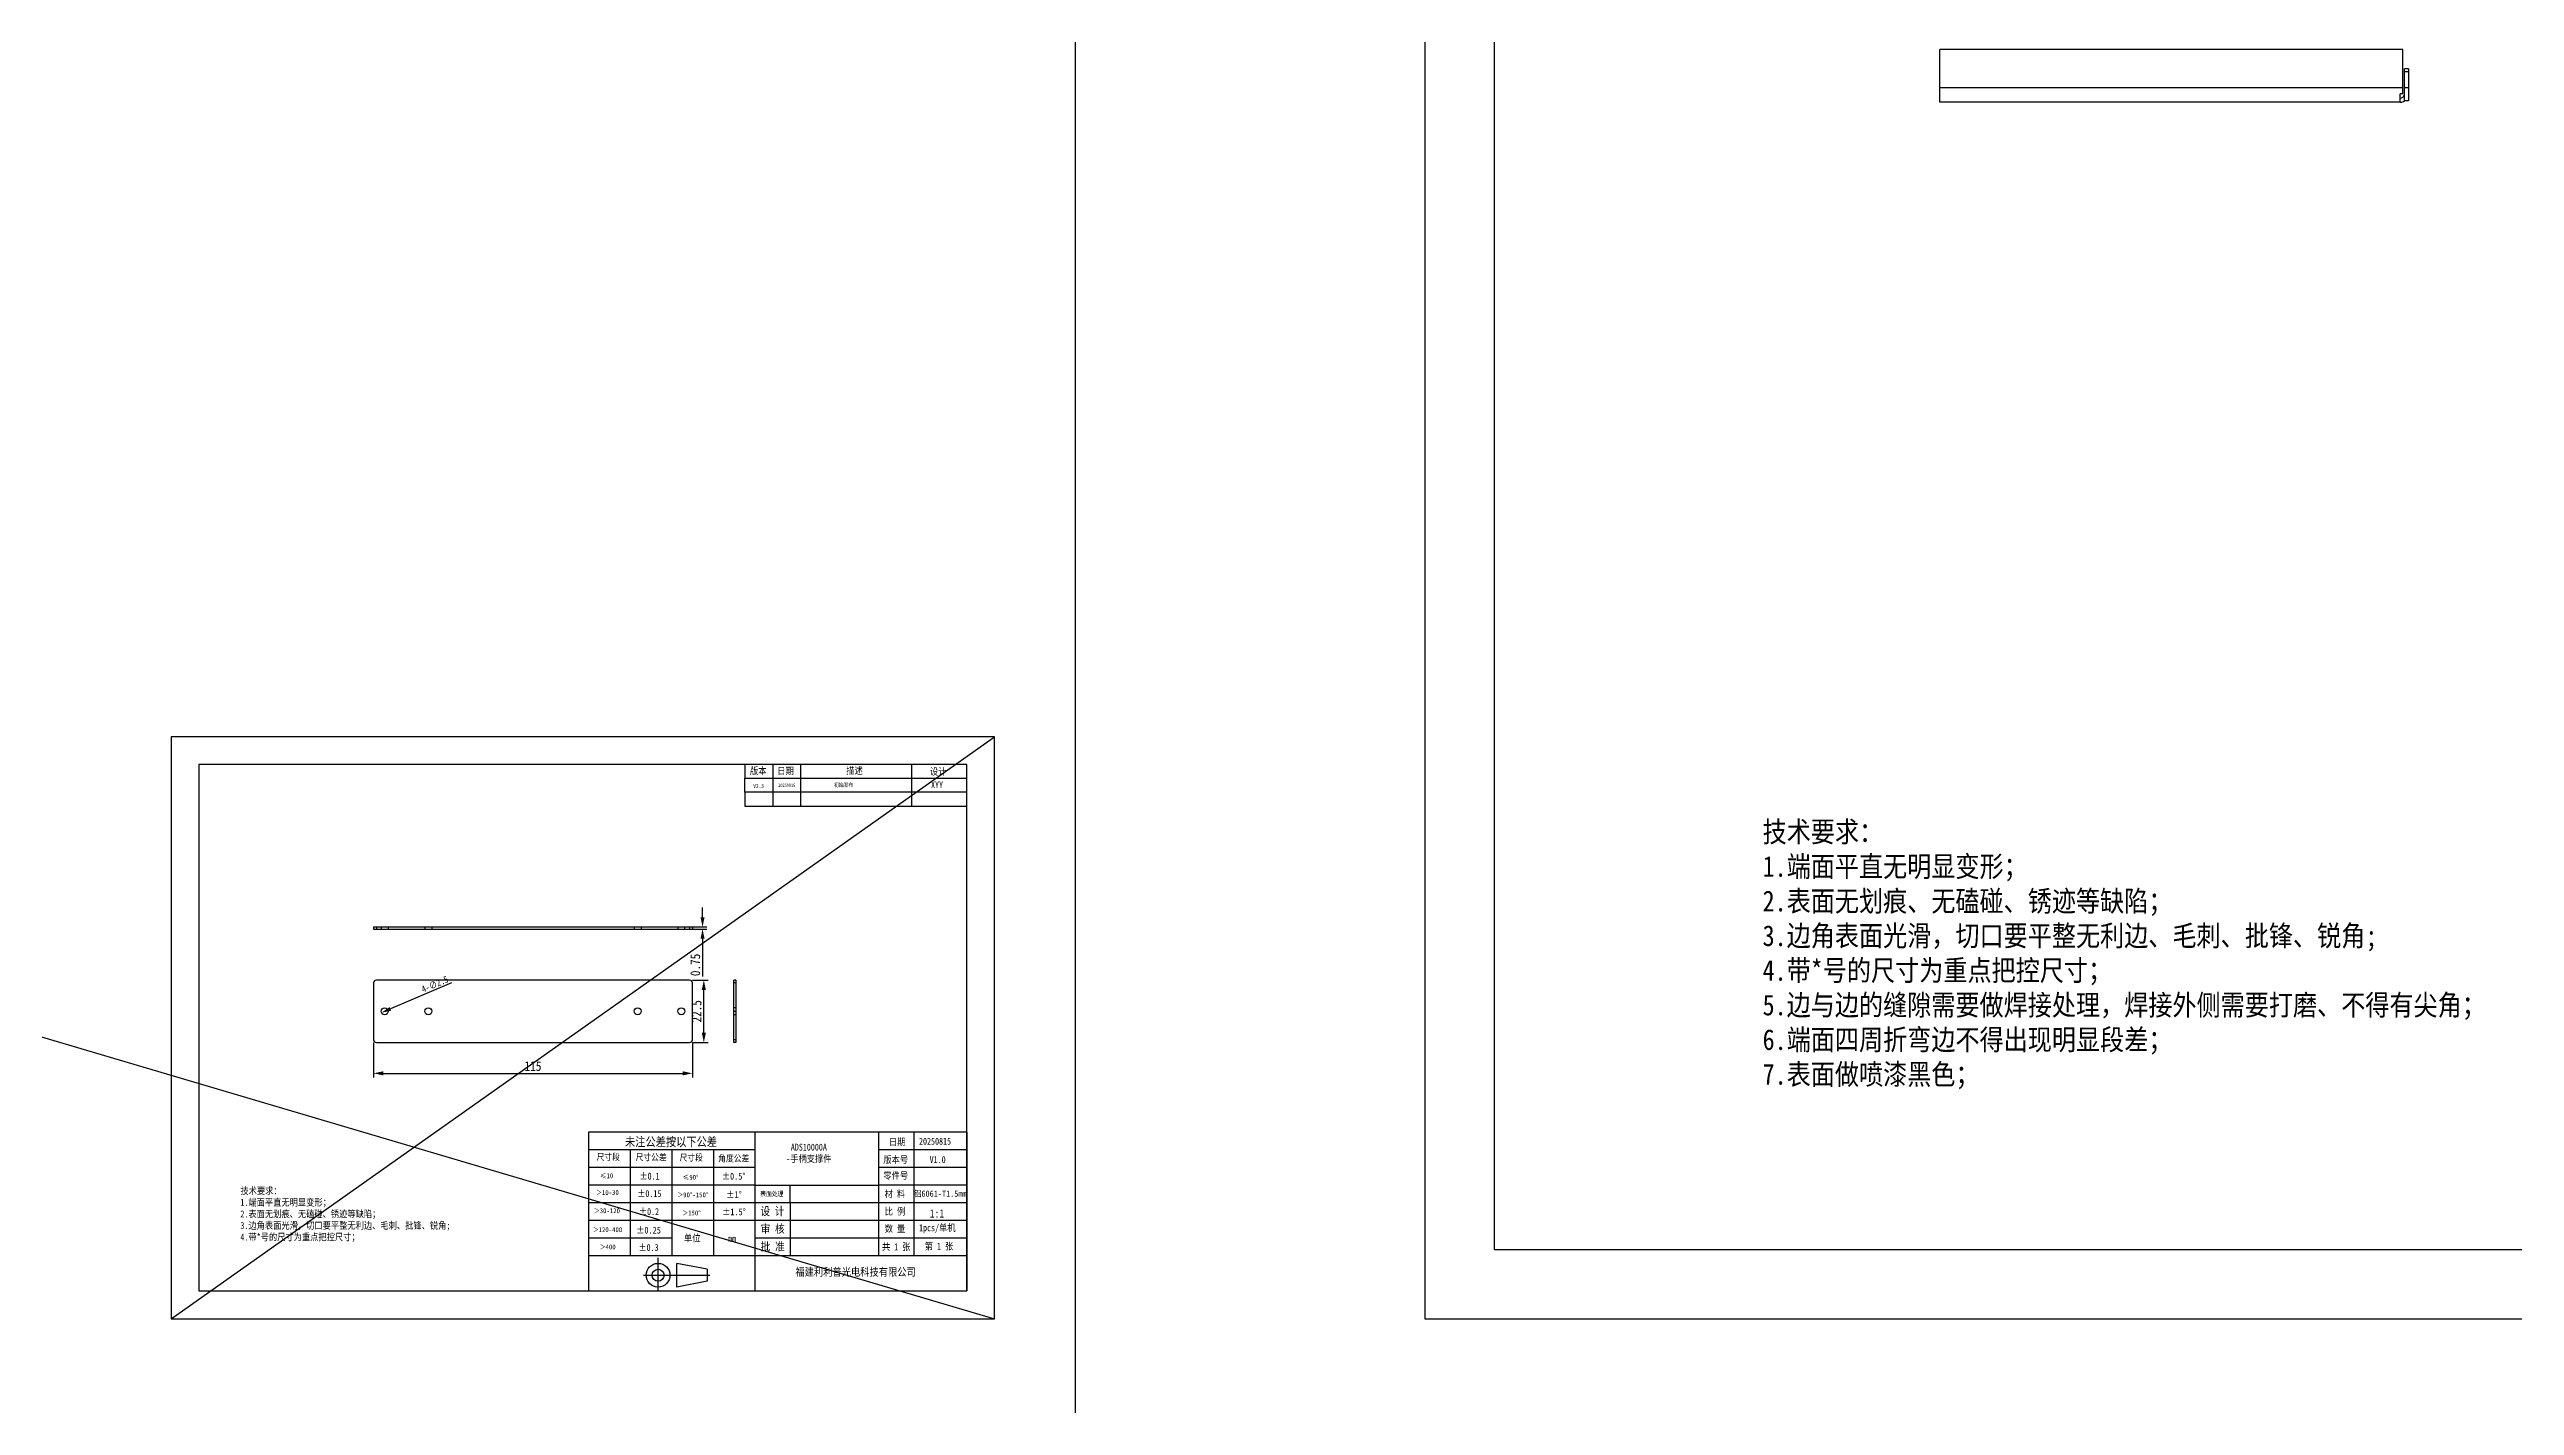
# Model space of a CAD drawing. Header units: millimetres. Extents: x -177 to 18421, y -5017 to 3255.
# Drawn here: x 3202 to 4091, y 1081 to 1570 of the extents above; entities that cross this region are included whole.
import ezdxf

# ---------------------------------------------------------------- set-up
doc = ezdxf.new("R2010")
doc.units = ezdxf.units.MM
doc.header["$LTSCALE"] = 46.255
doc.header["$PDMODE"] = 3
doc.header["$PDSIZE"] = 8
doc.linetypes.add('HIDDEN', pattern=[0.2, 0.1, -0.1])
doc.layers.get('0').update_dxf_attribs({"linetype": 'CONTINUOUS'})
doc.layers.get('Defpoints').update_dxf_attribs({"linetype": 'CONTINUOUS'})
doc.layers.add('DEFAULT_2', color=8, linetype='HIDDEN')
doc.styles.get("Standard").update_dxf_attribs({"font": 'txt', "width": 0.85})
doc.styles.add('TEXTSTYLE_1', font='gdt', dxfattribs={"width": 0.8})
doc.dimstyles.new('DIMSTYLE_1', dxfattribs={"dimtxt": 3.5, "dimasz": 3.5, "dimexe": 1.5, "dimexo": 1, "dimgap": 0.875, "dimtad": 1, "dimdsep": 46, "dimtxsty": 'Standard', "dimblk": '_FILLED', "dimcen": 0.09, "dimadec": 0, "dimazin": 0, "dimtp": 0.01, "dimtm": 0.01, "dimtfac": 1, "dimtofl": 0, "dimtmove": 0, "dimatfit": 3, "dimldrblk": '_FILLED', "dimfxl": 0, "dimtolj": 1, "dimarcsym": 0})
doc.dimstyles.new('DIMSTYLE_2', dxfattribs={"dimtxt": 2.5, "dimasz": 3.5, "dimexe": 1.5, "dimexo": 1, "dimtad": 1, "dimdsep": 46, "dimtxsty": 'Standard', "dimblk": '_FILLED', "dimcen": 0.09, "dimadec": 0, "dimazin": 0, "dimtp": 0.01, "dimtm": 0.01, "dimtfac": 1, "dimtofl": 0, "dimtmove": 0, "dimatfit": 3, "dimldrblk": '_FILLED', "dimfxl": 0, "dimtolj": 1, "dimarcsym": 0})

# ---------------------------------------------------------------- blocks, each defined once
blk = doc.blocks.new('_FILLED')
at = {"color": 0, "linetype": 'ByBlock'}
blk.add_solid([(0, 0), (-1, 0.21), (-1, -0.21)], dxfattribs=at)
blk = doc.blocks.new('*D17')
at = {"color": 0, "linetype": 'Continuous', "lineweight": -2, "transparency": 16777216}
for p, q in [((3319.13, 1211.66), (3319.13, 1199.03)), ((3434.13, 1211.66), (3434.13, 1199.03)), ((3322.63, 1200.53), (3430.63, 1200.53))]:
    blk.add_line(p, q, dxfattribs=at)
at = {"layer": 'Defpoints', "color": 0, "linetype": 'Continuous', "transparency": 16777216}
for p in [(3319.13, 1212.66), (3434.13, 1212.66), (3434.13, 1200.53)]:
    blk.add_point(p, dxfattribs=at)
at = {"color": 0, "linetype": 'Continuous', "lineweight": -2, "transparency": 16777216, "xscale": 3.5, "yscale": 3.5, "zscale": 3.5, "rotation": 180}
blk.add_blockref('_FILLED', (3319.13, 1200.53), dxfattribs=at)
at = {"color": 0, "linetype": 'Continuous', "lineweight": -2, "transparency": 16777216, "xscale": 3.5, "yscale": 3.5, "zscale": 3.5}
blk.add_blockref('_FILLED', (3434.13, 1200.53), dxfattribs=at)
at = {"color": 0, "linetype": 'Continuous', "transparency": 16777216, "insert": (3376.63, 1204.9), "char_height": 3.5, "width": 6.375, "attachment_point": 2}
blk.add_mtext('\\A1;115', dxfattribs=at)
blk = doc.blocks.new('*D18')
at = {"color": 0, "linetype": 'Continuous', "lineweight": -2, "transparency": 16777216}
for p, q in [((3434.13, 1234.16), (3439.75, 1234.16)), ((3438.25, 1215.16), (3438.25, 1230.66)), ((3434.13, 1211.66), (3439.75, 1211.66))]:
    blk.add_line(p, q, dxfattribs=at)
at = {"layer": 'Defpoints', "color": 0, "linetype": 'Continuous', "transparency": 16777216}
for p in [(3433.13, 1234.16), (3438.25, 1234.16), (3433.13, 1211.66)]:
    blk.add_point(p, dxfattribs=at)
at = {"color": 0, "linetype": 'Continuous', "lineweight": -2, "transparency": 16777216, "xscale": 3.5, "yscale": 3.5, "zscale": 3.5}
for p, rotation in [((3438.25, 1234.16), 90), ((3438.25, 1211.66), 270)]:
    blk.add_blockref('_FILLED', p, dxfattribs=dict(at, rotation=rotation))
at = {"color": 0, "linetype": 'Continuous', "transparency": 16777216, "insert": (3433.88, 1222.91), "char_height": 3.5, "width": 4.25, "attachment_point": 2, "rotation": 90}
blk.add_mtext('\\A1;22.5', dxfattribs=at)
blk = doc.blocks.new('*D19')
at = {"color": 0, "linetype": 'Continuous', "lineweight": -2, "transparency": 16777216}
for p, q in [((3437.78, 1256.85), (3437.78, 1260.35)), ((3434.13, 1253.35), (3439.28, 1253.35)), ((3434.13, 1252.6), (3439.28, 1252.6)), ((3437.78, 1249.1), (3437.78, 1235.42))]:
    blk.add_line(p, q, dxfattribs=at)
at = {"layer": 'Defpoints', "color": 0, "linetype": 'Continuous', "transparency": 16777216}
for p in [(3433.13, 1253.35), (3433.13, 1252.6), (3437.78, 1252.6)]:
    blk.add_point(p, dxfattribs=at)
at = {"color": 0, "linetype": 'Continuous', "lineweight": -2, "transparency": 16777216, "xscale": 3.5, "yscale": 3.5, "zscale": 3.5}
for p, rotation in [((3437.78, 1253.35), 270), ((3437.78, 1252.6), 90)]:
    blk.add_blockref('_FILLED', p, dxfattribs=dict(at, rotation=rotation))
at = {"color": 0, "linetype": 'Continuous', "transparency": 16777216, "insert": (3433.41, 1243.7), "char_height": 3.5, "width": 6.375, "attachment_point": 3, "rotation": 90}
blk.add_mtext('\\A1;0.75', dxfattribs=at)
blk = doc.blocks.new('*D20')
at = {"color": 0, "linetype": 'Continuous', "lineweight": -2, "transparency": 16777216}
blk.add_line((3347.24, 1233.24), (3325.2, 1223.8), dxfattribs=at)
at = {"layer": 'Defpoints', "color": 0, "linetype": 'Continuous', "transparency": 16777216}
for p in [(3321.98, 1222.42), (3324.28, 1223.4)]:
    blk.add_point(p, dxfattribs=at)
at = {"color": 0, "linetype": 'Continuous', "lineweight": -2, "transparency": 16777216, "xscale": 3.5, "yscale": 3.5, "zscale": 3.5, "rotation": 203.2043025470322}
blk.add_blockref('_FILLED', (3321.98, 1222.42), dxfattribs=at)
at = {"color": 0, "linetype": 'Continuous', "transparency": 16777216, "insert": (3336.09, 1231.86), "char_height": 2.5, "width": 9.7083, "attachment_point": 1, "rotation": 23.2043}
blk.add_mtext('\\A1;4-∅2.5', dxfattribs=at)

msp = doc.modelspace()

# ---------------------------------------------------------------- linework, layer by layer
for p, q in [((-176.891, 2211.998), (3543.087, 1111.998)), ((3246.087, 1111.998), (3543.087, 1321.998)), ((3463.087, 1311.998), (3463.087, 1296.998)), ((3473.087, 1311.998), (3473.087, 1296.998)), ((3513.087, 1311.998), (3513.087, 1296.998)), ((3533.087, 1179.265), (3396.688, 1179.265)), ((3396.688, 1179.265), (3396.688, 1121.998)), ((3456.688, 1179.265), (3456.688, 1121.998)), ((3501.208, 1179.265), (3501.208, 1134.724)), ((3513.998, 1179.265), (3513.998, 1134.936)), ((3533.087, 1179.265), (3533.087, 1121.998)), ((3456.688, 1172.902), (3396.688, 1172.902)), ((3456.688, 1166.539), (3396.688, 1166.539)), ((3411.688, 1172.902), (3411.688, 1134.733)), ((3426.688, 1172.902), (3426.688, 1134.733)), ((3441.688, 1172.902), (3441.688, 1134.733)), ((3533.087, 1172.902), (3501.208, 1172.902)), ((3533.087, 1166.539), (3501.208, 1166.539)), ((3456.688, 1160.176), (3396.688, 1160.176)), ((3456.688, 1160.176), (3501.208, 1160.176)), ((3469.414, 1153.813), (3469.414, 1160.176)), ((3533.087, 1160.176), (3501.208, 1160.176)), ((3456.688, 1153.813), (3396.688, 1153.813)), ((3533.087, 1147.45), (3396.688, 1147.45)), ((3533.087, 1153.813), (3456.688, 1153.813)), ((3469.414, 1153.813), (3469.414, 1134.724)), ((3426.688, 1141.096), (3396.688, 1141.096)), ((3533.087, 1141.087), (3456.688, 1141.087)), ((3456.688, 1134.733), (3396.688, 1134.733)), ((3439.499, 1129.814), (3428.474, 1131.959)), ((3439.499, 1129.814), (3439.499, 1125.523)), ((3533.087, 1134.724), (3456.688, 1134.724)), ((3396.688, 1121.998), (3533.087, 1121.998)), ((3439.499, 1125.523), (3428.474, 1123.378))]:
    msp.add_line(p, q)
at = {"color": 3, "linetype": 'Continuous'}
for p, q in [((4051.058, 1570.02), (3884.058, 1570.02)), ((3884.058, 1550.986), (3884.058, 1570.02)), ((4051.058, 1553.986), (4051.058, 1570.02)), ((4051.058, 1556.186), (3884.058, 1556.186)), ((4053.058, 1562.986), (4053.058, 1551.486)), ((4050.058, 1550.986), (3884.058, 1550.986)), ((4051.058, 1553.986), (4050.058, 1553.986)), ((4050.058, 1550.986), (4050.058, 1553.986)), ((3319.132, 1252.604), (3434.132, 1252.604)), ((3449.09, 1211.662), (3449.09, 1234.162))]:
    msp.add_line(p, q, dxfattribs=at)
at = {"color": 7, "linetype": 'Continuous'}
for p, q in [((4053.058, 1562.986), (4051.558, 1562.986)), ((4051.558, 1551.486), (4051.558, 1562.986)), ((4053.058, 1561.986), (4051.558, 1561.986)), ((4053.058, 1556.186), (4051.558, 1556.186)), ((4053.058, 1551.486), (4051.558, 1551.486)), ((3319.132, 1253.354), (3319.132, 1252.604)), ((3319.132, 1253.354), (3434.132, 1253.354)), ((3320.132, 1253.354), (3320.132, 1252.604)), ((3433.132, 1253.354), (3433.132, 1252.604)), ((3434.132, 1253.354), (3434.132, 1252.604)), ((3319.132, 1233.162), (3319.132, 1212.662)), ((3433.132, 1234.162), (3320.132, 1234.162)), ((3434.132, 1212.662), (3434.132, 1233.162)), ((3449.84, 1234.162), (3449.09, 1234.162)), ((3449.84, 1233.162), (3449.09, 1233.162)), ((3449.84, 1234.162), (3449.84, 1211.662)), ((3320.132, 1211.662), (3433.132, 1211.662)), ((3449.84, 1212.662), (3449.09, 1212.662)), ((3449.84, 1211.662), (3449.09, 1211.662))]:
    msp.add_line(p, q, dxfattribs=at)
at = {"lineweight": -3}
for p, q in [((3421.737, 1122.185), (3421.737, 1133.969)), ((3428.474, 1123.378), (3428.474, 1131.959)), ((3416.501, 1127.668), (3440.429, 1127.668))]:
    msp.add_line(p, q, dxfattribs=at)
msp.add_lwpolyline([(3572.303, 2835.974), (11895.066, 2835.974), (11895.066, -305.175), (3572.303, -305.175)], close=True)
at = {"color": 7, "linetype": 'Continuous'}
for points in [[(3698.242, 1111.998), (5248.242, 1111.998), (5248.242, 2211.998), (3698.242, 2211.998)], [(3723.242, 1136.998), (5223.242, 1136.998), (5223.242, 2186.998), (3723.242, 2186.998)], [(3246.087, 1111.998), (3543.087, 1111.998), (3543.087, 1321.998), (3246.087, 1321.998)], [(3256.087, 1121.998), (3533.087, 1121.998), (3533.087, 1311.998), (3256.087, 1311.998)]]:
    msp.add_lwpolyline(points, close=True, dxfattribs=at)
for points in [[(3533.087, 1301.998), (3453.087, 1301.998), (3453.087, 1296.998), (3533.087, 1296.998), (3533.087, 1311.998), (3453.087, 1311.998), (3453.087, 1306.998)], [(3453.087, 1301.998), (3453.087, 1306.998), (3533.087, 1306.998)]]:
    msp.add_lwpolyline(points)
for centre in [(3323.132, 1222.912), (3338.882, 1222.912), (3414.382, 1222.912), (3430.132, 1222.912)]:
    msp.add_circle(centre, 1.25, dxfattribs=at)
at = {"lineweight": -3}
for radius in [4.29, 2.145]:
    msp.add_circle((3421.737, 1127.668), radius, dxfattribs=at)
at = {"color": 7, "linetype": 'Continuous'}
for centre, radius, start, end in [((4050.058, 1553.986), 1.5, 270, 348.537168), ((3320.132, 1233.162), 1, 90, 180), ((3433.132, 1233.162), 1, 0, 90), ((3320.132, 1212.662), 1, 180, 270), ((3433.132, 1212.662), 1, 270, 0)]:
    msp.add_arc(centre, radius, start, end, dxfattribs=at)
at = {"color": 3, "linetype": 'Continuous'}
msp.add_arc((4050.058, 1553.986), 3, 270, 301.874773, dxfattribs=at)
at = {"layer": 'DEFAULT_2', "color": 8, "linetype": 'HIDDEN'}
for p, q in [((3321.882, 1253.354), (3321.882, 1252.604)), ((3324.382, 1253.354), (3324.382, 1252.604)), ((3337.632, 1253.354), (3337.632, 1252.604)), ((3340.132, 1253.354), (3340.132, 1252.604)), ((3413.132, 1253.354), (3413.132, 1252.604)), ((3415.632, 1253.354), (3415.632, 1252.604)), ((3428.882, 1253.354), (3428.882, 1252.604)), ((3431.382, 1252.604), (3431.382, 1253.354)), ((3449.84, 1224.162), (3449.09, 1224.162)), ((3449.09, 1222.912), (3449.84, 1222.912)), ((3449.84, 1221.662), (3449.09, 1221.662))]:
    msp.add_line(p, q, dxfattribs=at)

# ---------------------------------------------------------------- texts
at = {"lineweight": -3, "attachment_point": 5}
for s, insert, char_height, width in [('{\\fSimSun|b0|i0|c134|p54;版本}', (3457.867, 1309.561), 2.50543, 10.75496), ('{\\fSimSun|b0|i0|c134|p54;日期}', (3467.718, 1309.526), 2.50543, 10.75496), ('{\\fSimSun|b0|i0|c134|p54;描述}', (3492.587, 1309.629), 2.50543, 10.75496), ('{\\fSimSun|b0|i0|c134|p54;设计}', (3522.781, 1309.29), 2.50543, 10.75496), ('{\\fSimSun|b0|i0|c134|p54;初始发布}', (3488.663, 1304.552), 1.4625, 30.34983), ('{\\fSimSun|b0|i0|c134|p54;XYY}', (3522.35, 1304.695), 2.50543, 10.75497), ('{\\fSimSun|b0|i0|c134|p54;尺寸段}', (3403.762, 1170.229), 2.35293, 21.05652), ('{\\fSimSun|b0|i0|c134|p54;尺寸公差}', (3419.234, 1170.115), 2.35293, 21.05652), ('{\\fSimSun|b0|i0|c0|p54;%%P\\fSimSun|b0|i0|c134|p54;0.1}', (3418.694, 1163.418), 2.5, 13.55404), ('{\\fSimSun|b0|i0|c134|p54;尺寸段}', (3433.674, 1170), 2.35293, 21.05652), ('{\\fSimSun|b0|i0|c134|p54;角度公差}', (3449.031, 1169.714), 2.35293, 21.05652), ('{\\fSimSun|b0|i0|c0|p54;%%P\\fSimSun|b0|i0|c134|p54;0.5\\fSimSun|b0|i0|c0|p54;%%D}', (3448.994, 1163.384), 2.45, 13.55404), ('{\\fSimSun|b0|i0|c134|p54;＞10-30}', (3403.505, 1157.51), 1.75, 10.85407), ('{\\fSimSun|b0|i0|c134|p54;≤10}', (3403.172, 1163.539), 1.75, 6.81617), ('{\\fSimSun|b0|i0|c0|p54;%%P\\fSimSun|b0|i0|c134|p54;0.15}', (3418.598, 1157.113), 2.5, 13.55404), ('{\\fSimSun|b0|i0|c134|p54;＞90°-150°}', (3434.298, 1156.684), 1.75, 14.27875), ('{\\fSimSun|b0|i0|c134|p54;≤90°}', (3433.449, 1162.974), 1.75, 20.47161), ('{\\fSimSun|b0|i0|c0|p54;%%P\\fSimSun|b0|i0|c134|p54;1\\fSimSun|b0|i0|c0|p54;%%D}', (3449.118, 1156.792), 2.45, 13.55404), ('{\\fSimSun|b0|i0|c134|p54;＞30-120}', (3403.305, 1150.936), 1.75, 12.94043), ('{\\fSimSun|b0|i0|c0|p54;%%P\\fSimSun|b0|i0|c134|p54;0.2}', (3418.495, 1150.616), 2.5, 13.55404), ('{\\fSimSun|b0|i0|c134|p54;＞150°}', (3433.83, 1150.133), 1.75, 20.47161), ('{\\fSimSun|b0|i0|c0|p54;%%P\\fSimSun|b0|i0|c134|p54;1.5\\fSimSun|b0|i0|c0|p54;%%D}', (3449.096, 1150.542), 2.45, 13.55404), ('{\\fSimSun|b0|i0|c134|p54;＞120-400}', (3403.517, 1144.093), 1.75, 12.86674), ('{\\fSimSun|b0|i0|c134|p54;＞400}', (3403.578, 1137.881), 1.75, 20.47161), ('{\\fSimSun|b0|i0|c0|p54;%%P\\fSimSun|b0|i0|c134|p54;0.25}', (3418.294, 1143.922), 2.45, 13.55404), ('{\\fSimSun|b0|i0|c0|p54;%%P\\fSimSun|b0|i0|c134|p54;0.3}', (3418.322, 1137.673), 2.5, 13.55404)]:
    msp.add_mtext(s, dxfattribs=dict(at, insert=insert, char_height=char_height, width=width))
at = {"insert": (3456.087, 1304.96), "char_height": 1.4625, "width": 13.97471, "attachment_point": 1, "style": 'TEXTSTYLE_1'}
msp.add_mtext('{\\fFangSong|b0|i0|c0|p49;V2.3}', dxfattribs=at)
at = {"color": 0, "insert": (3465.087, 1305.086), "char_height": 1.17, "width": 9.40369, "attachment_point": 1, "style": 'TEXTSTYLE_1'}
msp.add_mtext('{\\fSimSun|b0|i0|c0|p54;20250\\fSimSun|b0|i0|c134|p54;815}', dxfattribs=at)
for s, insert, char_height, width, attachment_point in [('{\\fSimSun|b0|i0|c134|p54;技术要求：\\P1.端面平直无明显变形；\\P2.表面无划痕、无磕碰、锈迹等缺陷；\\P3.边角表面光滑，切口要平整无利边、毛刺、批锋、锐角;\\P4.\\fSimSun|b0|i0|c134|p34;\\C0;带*号的尺寸为重点把控尺寸\\fSimSun|b0|i0|c134|p54;\\C256;；\\P5.\\C1;边与边的缝隙需要做焊接处理，焊接外侧需要打磨、不得有尖角；\\P6.端面四周折弯边不得出现明显段差；\\P7.表面做喷漆黑色；}', (3820.098, 1291.458), 7.5, 268.72989, 1), ('{\\f宋体|b0|i0|c134|p54;未注公差按以下公差}', (3426.407, 1175.617), 3.1815, 56.52663, 5), ('{\\fSimSun|b0|i0|c134|p54;ADS10000A\\P-手柄支撑件}', (3476.12, 1171.675), 2.5, 23.93313, 5), ('{\\fSimSun|b0|i0|c134|p54;日期}', (3507.979, 1175.641), 2.5, 18.9, 5), ('{\\fSimSun|b0|i0|c0|p54;202\\fSimSun|b0|i0|c134|p54;50815}', (3515.848, 1177.268), 2.5, 15.88174, 1), ('{\\fSimSun|b0|i0|c134|p54;版本号}', (3507.462, 1169.242), 2.5, 18.9, 5), ('{\\fSimSun|b0|i0|c134|p54;零件号}', (3507.462, 1163.501), 2.5, 19.089, 5), ('{\\fSimSun|b0|i0|c0|p54;V\\fSimSun|b0|i0|c134|p54;1.0}', (3519.681, 1170.643), 2.5, 15.88174, 1), ('{\\fSimSun|b0|i0|c134|p54;\\H0.71429x;技术要求：\\P1.端面平直无明显变形；\\P2.表面无划痕、无磕碰、锈迹等缺陷；\\P3.边角表面光滑，切口要平整无利边、毛刺、批锋、锐角;\\P4.\\fSimSun|b0|i0|c134|p34;\\C0;带*号的尺寸为重点把控尺寸\\fSimSun|b0|i0|c134|p54;\\C256;；}', (3271.104, 1159.386), 3.5, 80.18219, 1), ('{\\fSimSun|b0|i0|c134|p54;表面处理}', (3462.747, 1156.971), 1.75, 12.56453, 5), ('{\\fSimSun|b0|i0|c134|p54;材 料}', (3507.146, 1156.889), 2.5, 19.089, 5), ('{\\fSimSun|b0|i0|c134|p54;铝6061-T1.5mm}', (3523.543, 1156.992), 2.2271, 19.089, 5), ('{\\fSimSun|b0|i0|c134|p54;设 计}', (3462.987, 1150.604), 2.92698, 12.56453, 5), ('{\\fSimSun|b0|i0|c134|p54;比 例}', (3507.19, 1150.569), 2.5, 19.089, 5), ('{\\fSimSun|b0|i0|c134|p54;单位}', (3434.084, 1140.945), 2.5, 12.56453, 5), ('{\\fSimSun|b0|i0|c134|p54;mm}', (3448.365, 1140.917), 2.5, 12.56453, 5), ('{\\f宋体|b0|i0|c134|p54;批 准}', (3463.077, 1137.864), 2.92698, 12.726, 5), ('{\\f宋体|b0|i0|c134|p54;审 核}', (3463.077, 1144.254), 2.92698, 12.726, 5), ('{\\fSimSun|b0|i0|c134|p54;\\H0.85412x;共 1 张\\H1.17079x; }', (3507.627, 1137.798), 2.92698, 12.89764, 5), ('{\\fSimSun|b0|i0|c134|p54;数 量}', (3507.187, 1144.373), 2.5, 27, 5), ('{\\fSimSun|b0|i0|c134|p54;1pcs/单机}', (3522.443, 1144.448), 2.5, 19.089, 5), ('{\\fSimSun|b0|i0|c134|p54;\\H0.85412x;第 1 张\\H1.17079x; }', (3523.054, 1137.971), 2.92698, 13.71582, 5), ('{\\fSimSun|b1|i0|c134|p54;   福建利利普光电科技有限公司}', (3490.549, 1128.682), 2.80608, 62.92776, 5)]:
    msp.add_mtext(s, dxfattribs=dict(insert=insert, char_height=char_height, width=width, attachment_point=attachment_point))
at = {"linetype": 'Continuous', "insert": (3524.937, 1151.468), "char_height": 3, "width": 4.53717, "attachment_point": 3, "line_spacing_factor": 0.9}
msp.add_mtext('{\\fSimSun|b0|i0|c134|p2;1:1}', dxfattribs=at)

# ---------------------------------------------------------------- dimensions: what is measured, and where the dimension line sits
at = {"color": 2, "linetype": 'Continuous'}
for base, p1, p2, angle, picture, middle in [((3437.782, 1252.604), (3433.132, 1253.354), (3433.132, 1252.604), 270, '*D19', (3437.782, 1240.514)), ((3438.25, 1234.162), (3433.132, 1211.662), (3433.132, 1234.162), 90, '*D18', (3438.25, 1222.912))]:
    dim = msp.add_linear_dim(base=base, p1=p1, p2=p2, angle=angle, dimstyle='DIMSTYLE_1', dxfattribs=at)
    dim.commit()
    dim.dimension.update_dxf_attribs({"geometry": picture, "text_midpoint": middle, "dimtype": 160})
dim = msp.add_diameter_dim_2p(p1=(3324.281, 1223.404), p2=(3321.984, 1222.419), text='4-<>', dimstyle='DIMSTYLE_2', dxfattribs=at)
dim.commit()
dim.dimension.update_dxf_attribs({"geometry": '*D20', "text_midpoint": (3341.779, 1230.905), "dimtype": 163})
dim = msp.add_linear_dim(base=(3434.132, 1200.53), p1=(3319.132, 1212.662), p2=(3434.132, 1212.662), dimstyle='DIMSTYLE_1', dxfattribs=at)
dim.commit()
dim.dimension.update_dxf_attribs({"geometry": '*D17', "text_midpoint": (3376.632, 1200.53), "dimtype": 160})

doc.saveas('drawing.dxf')
